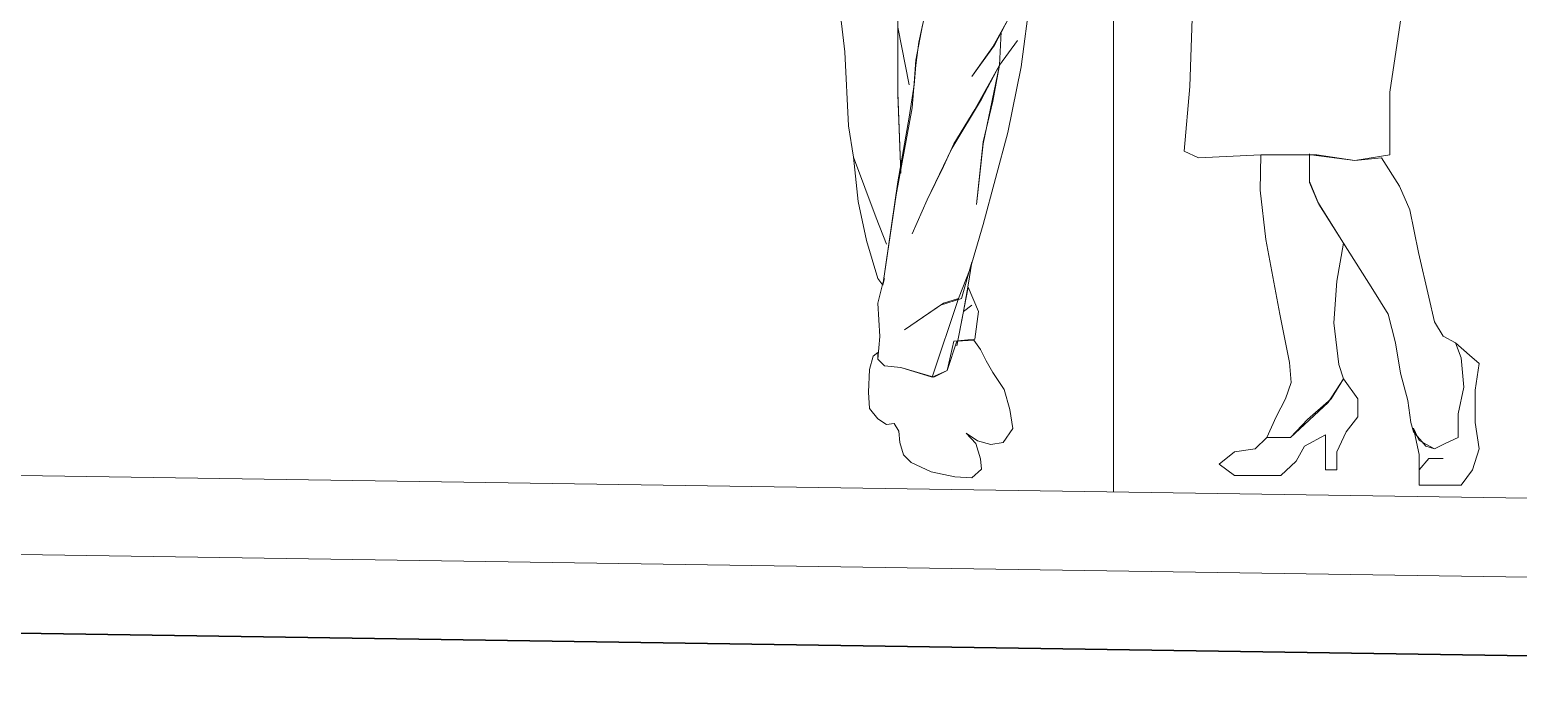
# Model space of a CAD drawing. Extents: x -2611510 to 954358, y -247163 to 181535.
# Drawn here: x 835139 to 837027, y -230702 to -229884 of the extents above; entities that cross this region are included whole.
import ezdxf

# ---------------------------------------------------------------- set-up
doc = ezdxf.new("R2010")
doc.units = 0
doc.linetypes.add('CONTINOUS', pattern=[0])
for name, color, linetype, lineweight in [('PEOPLE', 1, 'Continuous', 0), ('文字', 7, 'Continuous', 15), ('标注', 3, 'Continuous', 18), ('结构轮廓', 1, 'Continuous', 35)]:
    doc.layers.add(name, color=color, linetype=linetype, lineweight=lineweight)
doc.layers.add('PP-COM', color=7, linetype='Continuous')
doc.styles.get("Standard").update_dxf_attribs({"font": '仿宋_GB2312.TTF', "width": 0.7})

# ---------------------------------------------------------------- blocks, each defined once
blk = doc.blocks.new('6')
at = {"layer": 'PEOPLE', "color": 155, "linetype": 'Continuous'}
for p, q in [((5291.8534, -3076.4242, -3.1795), (5291.9036, -3076.1945, -3.1795)), ((5292.1386, -3076.4929, -3.1795), (5292.1703, -3076.2499, -3.1795)), ((5291.6263, -3076.2684, -3.1795), (5291.6474, -3076.4506, -3.1795)), ((5292.1333, -3076.3001, -3.1795), (5292.0646, -3076.4321, -3.1795)), ((5291.7953, -3076.3133, -3.1795), (5291.7953, -3076.5694, -3.1795)), ((5292.0831, -3076.3952, -3.1795), (5292.128, -3076.3133, -3.1795)), ((5291.7953, -3076.382, -3.1795), (5291.827, -3076.543, -3.1795)), ((5291.827, -3076.543, -3.1795), (5291.7953, -3076.382, -3.1795)), ((5291.7953, -3076.5642, -3.1795), (5291.7953, -3076.382, -3.1795)), ((5291.8639, -3076.3767, -3.1795), (5291.8455, -3076.4744, -3.1795)), ((5291.8455, -3076.4876, -3.1795), (5291.8534, -3076.4242, -3.1795)), ((5292.0646, -3076.4321, -3.1795), (5292.0013, -3076.5193, -3.1795)), ((5292.0593, -3076.4374, -3.1795), (5292.0831, -3076.3952, -3.1795)), ((5292.0831, -3076.3952, -3.1795), (5292.0778, -3076.4876, -3.1795)), ((5292.0778, -3076.4876, -3.1795), (5292.0831, -3076.3952, -3.1795)), ((5292.0778, -3076.4876, -3.1795), (5292.128, -3076.4189, -3.1795)), ((5292.128, -3076.4189, -3.1795), (5292.0778, -3076.4876, -3.1795)), ((5291.6474, -3076.4506, -3.1795), (5291.658, -3076.6566, -3.1795)), ((5291.8455, -3076.4744, -3.1795), (5291.8402, -3076.5378, -3.1795)), ((5292.0013, -3076.5193, -3.1795), (5292.0593, -3076.4374, -3.1795)), ((5291.8402, -3076.543, -3.1795), (5291.8455, -3076.4876, -3.1795)), ((5292.0092, -3076.6117, -3.1795), (5292.0778, -3076.4876, -3.1795)), ((5292.0778, -3076.4876, -3.1795), (5292.0277, -3076.5827, -3.1795)), ((5292.0329, -3076.7068, -3.1795), (5292.0778, -3076.4876, -3.1795)), ((5292.0778, -3076.4876, -3.1795), (5292.0593, -3076.5879, -3.1795)), ((5292.1016, -3076.6751, -3.1795), (5292.1386, -3076.4929, -3.1795)), ((5291.827, -3076.6328, -3.1795), (5291.8402, -3076.543, -3.1795)), ((5291.8402, -3076.5378, -3.1795), (5291.8349, -3076.6064, -3.1795)), ((5291.8032, -3076.7886, -3.1795), (5291.7953, -3076.5642, -3.1795)), ((5291.7953, -3076.5694, -3.1795), (5291.8032, -3076.7886, -3.1795)), ((5292.0277, -3076.5827, -3.1795), (5291.9458, -3076.72, -3.1795)), ((5292.0593, -3076.5879, -3.1795), (5292.0329, -3076.7015, -3.1795)), ((5291.8349, -3076.6064, -3.1795), (5291.79, -3076.8494, -3.1795)), ((5291.7953, -3076.8124, -3.1795), (5291.827, -3076.6328, -3.1795)), ((5291.9511, -3076.7068, -3.1795), (5292.0092, -3076.6117, -3.1795)), ((5291.658, -3076.6566, -3.1795), (5291.6712, -3076.7437, -3.1795)), ((5292.0329, -3076.9312, -3.1795), (5292.1016, -3076.6751, -3.1795)), ((5291.9458, -3076.72, -3.1795), (5291.8771, -3076.8625, -3.1795)), ((5291.922, -3076.7701, -3.1795), (5291.9511, -3076.7068, -3.1795)), ((5292.0329, -3076.7015, -3.1795), (5292.0145, -3076.8758, -3.1795)), ((5292.0145, -3076.8758, -3.1795), (5292.0329, -3076.7068, -3.1795)), ((5291.6712, -3076.7437, -3.1795), (5291.7346, -3076.9127, -3.1795)), ((5291.7346, -3076.9127, -3.1795), (5291.6712, -3076.7437, -3.1795)), ((5291.6712, -3076.7437, -3.1795), (5291.6844, -3076.8678, -3.1795)), ((5291.8771, -3076.8625, -3.1795), (5291.922, -3076.7701, -3.1795)), ((5291.753, -3077.1002, -3.1795), (5291.7953, -3076.8124, -3.1795)), ((5291.6844, -3076.8678, -3.1795), (5291.7082, -3076.9761, -3.1795)), ((5291.79, -3076.8494, -3.1795), (5291.753, -3077.1002, -3.1795)), ((5291.8771, -3076.8625, -3.1795), (5291.8349, -3076.9576, -3.1795)), ((5291.8349, -3076.9576, -3.1795), (5291.8771, -3076.8625, -3.1795)), ((5291.7346, -3076.9127, -3.1795), (5291.7636, -3076.9867, -3.1795)), ((5291.7636, -3076.9867, -3.1795), (5291.7346, -3076.9127, -3.1795)), ((5291.996, -3077.0553, -3.1795), (5292.0329, -3076.9312, -3.1795)), ((5291.7082, -3076.9761, -3.1795), (5291.7398, -3077.0817, -3.1795)), ((5292.0013, -3077.0368, -3.1795), (5291.9722, -3077.1372, -3.1795)), ((5291.9907, -3077.1002, -3.1795), (5292.0013, -3077.0368, -3.1795)), ((5291.7398, -3077.0817, -3.1795), (5291.753, -3077.1002, -3.1795)), ((5291.753, -3077.0949, -3.1795), (5291.7398, -3077.1504, -3.1795)), ((5291.753, -3077.1002, -3.1795), (5291.7583, -3077.0817, -3.1795)), ((5291.7583, -3077.0817, -3.1795), (5291.753, -3077.0949, -3.1795)), ((5291.9643, -3077.1372, -3.1795), (5291.996, -3077.0553, -3.1795)), ((5291.9643, -3077.1372, -3.1795), (5291.8903, -3077.3563, -3.1795)), ((5291.8903, -3077.3563, -3.1795), (5291.9643, -3077.1372, -3.1795)), ((5291.9722, -3077.1372, -3.1795), (5291.9141, -3077.1557, -3.1795)), ((5291.922, -3077.1504, -3.1795), (5291.9643, -3077.1372, -3.1795)), ((5291.9907, -3077.1055, -3.1795), (5291.959, -3077.2692, -3.1795)), ((5291.9775, -3077.1741, -3.1795), (5291.9907, -3077.1002, -3.1795)), ((5292.0197, -3077.1741, -3.1795), (5291.9907, -3077.1055, -3.1795)), ((5291.7398, -3077.1504, -3.1795), (5291.7451, -3077.2428, -3.1795)), ((5291.8138, -3077.2243, -3.1795), (5291.922, -3077.1504, -3.1795)), ((5291.9141, -3077.1557, -3.1795), (5291.8138, -3077.2243, -3.1795)), ((5291.959, -3077.2692, -3.1795), (5291.9775, -3077.1741, -3.1795)), ((5291.9775, -3077.1741, -3.1795), (5292.0013, -3077.1557, -3.1795)), ((5292.0013, -3077.1557, -3.1795), (5291.9775, -3077.1741, -3.1795)), ((5292.0092, -3077.2507, -3.1795), (5292.0197, -3077.1741, -3.1795)), ((5291.7451, -3077.2428, -3.1795), (5291.7398, -3077.3062, -3.1795)), ((5291.959, -3077.256, -3.1795), (5291.9326, -3077.3379, -3.1795)), ((5291.9326, -3077.3379, -3.1795), (5291.9511, -3077.256, -3.1795)), ((5291.9511, -3077.256, -3.1795), (5292.0092, -3077.2507, -3.1795)), ((5292.0065, -3077.2534, -3.1795), (5291.959, -3077.256, -3.1795)), ((5292.025, -3077.2798, -3.1795), (5292.0065, -3077.2534, -3.1795)), ((5291.7266, -3077.2982, -3.1795), (5291.7161, -3077.3352, -3.1795)), ((5291.7398, -3077.2877, -3.1795), (5291.7266, -3077.2982, -3.1795)), ((5291.7398, -3077.3062, -3.1795), (5291.7398, -3077.2877, -3.1795)), ((5291.7398, -3077.2877, -3.1795), (5291.7398, -3077.2877, -3.1795)), ((5292.0409, -3077.3114, -3.1795), (5292.025, -3077.2798, -3.1795)), ((5291.7161, -3077.3352, -3.1795), (5291.7134, -3077.3986, -3.1795)), ((5291.7583, -3077.3246, -3.1795), (5291.7398, -3077.3062, -3.1795)), ((5291.7398, -3077.3062, -3.1795), (5291.7583, -3077.3246, -3.1795)), ((5291.8032, -3077.3299, -3.1795), (5291.7583, -3077.3246, -3.1795)), ((5291.7583, -3077.3246, -3.1795), (5291.8032, -3077.3299, -3.1795)), ((5291.8903, -3077.3563, -3.1795), (5291.8032, -3077.3299, -3.1795)), ((5291.8032, -3077.3299, -3.1795), (5291.8956, -3077.3563, -3.1795)), ((5291.9326, -3077.3379, -3.1795), (5291.8903, -3077.3563, -3.1795)), ((5291.8956, -3077.3563, -3.1795), (5291.9326, -3077.3379, -3.1795)), ((5292.0593, -3077.3431, -3.1795), (5292.0409, -3077.3114, -3.1795)), ((5292.091, -3077.3907, -3.1795), (5292.0593, -3077.3431, -3.1795)), ((5291.7134, -3077.3986, -3.1795), (5291.7161, -3077.4435, -3.1795)), ((5292.1069, -3077.4461, -3.1795), (5292.091, -3077.3907, -3.1795)), ((5291.7161, -3077.4435, -3.1795), (5291.7398, -3077.4725, -3.1795)), ((5292.1148, -3077.4989, -3.1795), (5292.1069, -3077.4461, -3.1795)), ((5291.7398, -3077.4725, -3.1795), (5291.7636, -3077.4884, -3.1795)), ((5291.7636, -3077.4884, -3.1795), (5291.7847, -3077.4857, -3.1795)), ((5291.7847, -3077.4857, -3.1795), (5291.7979, -3077.5069, -3.1795)), ((5291.7979, -3077.5069, -3.1795), (5291.8006, -3077.5385, -3.1795)), ((5292.0884, -3077.5385, -3.1795), (5292.1148, -3077.4989, -3.1795)), ((5291.8006, -3077.5385, -3.1795), (5291.8111, -3077.5729, -3.1795)), ((5292.0118, -3077.5412, -3.1795), (5291.9854, -3077.5121, -3.1795)), ((5291.9854, -3077.5121, -3.1795), (5292.0171, -3077.5333, -3.1795)), ((5292.025, -3077.5834, -3.1795), (5292.0118, -3077.5412, -3.1795)), ((5292.0171, -3077.5333, -3.1795), (5292.0541, -3077.5438, -3.1795)), ((5292.0541, -3077.5438, -3.1795), (5292.0884, -3077.5385, -3.1795)), ((5291.8111, -3077.5729, -3.1795), (5291.8323, -3077.594, -3.1795)), ((5292.0277, -3077.6125, -3.1795), (5292.025, -3077.5834, -3.1795)), ((5291.8323, -3077.594, -3.1795), (5291.8877, -3077.6204, -3.1795)), ((5291.8877, -3077.6204, -3.1795), (5291.9537, -3077.6336, -3.1795)), ((5291.9537, -3077.6336, -3.1795), (5292.0013, -3077.6362, -3.1795)), ((5292.0013, -3077.6362, -3.1795), (5292.0277, -3077.6125, -3.1795))]:
    blk.add_line(p, q, dxfattribs=at)
at = {"layer": 'PEOPLE', "linetype": 'Continuous'}
for p, q in [((5292.6162, -3076.3022, -3.1795), (5292.6082, -3076.5478, -3.1795)), ((5293.1653, -3076.5636, -3.1795), (5293.1996, -3076.3339, -3.1795)), ((5292.6082, -3076.5478, -3.1795), (5292.5924, -3076.7273, -3.1795)), ((5293.1653, -3076.7378, -3.1795), (5293.1653, -3076.5636, -3.1795)), ((5292.5924, -3076.7273, -3.1795), (5292.632, -3076.7458, -3.1795)), ((5292.632, -3076.7458, -3.1795), (5292.8062, -3076.7378, -3.1795)), ((5292.8062, -3076.7378, -3.1795), (5292.8036, -3076.8355, -3.1795)), ((5292.8062, -3076.7378, -3.1795), (5292.8062, -3076.7378, -3.1795)), ((5292.8062, -3076.7378, -3.1795), (5292.962, -3076.7378, -3.1795)), ((5292.9462, -3076.7378, -3.1795), (5292.8062, -3076.7378, -3.1795)), ((5292.9409, -3076.8118, -3.1795), (5292.9409, -3076.7352, -3.1795)), ((5292.9409, -3076.7352, -3.1795), (5292.9409, -3076.8144, -3.1795)), ((5293.0676, -3076.7537, -3.1795), (5292.9462, -3076.7378, -3.1795)), ((5292.962, -3076.7378, -3.1795), (5293.0676, -3076.7537, -3.1795)), ((5293.0676, -3076.7537, -3.1795), (5293.1653, -3076.7378, -3.1795)), ((5293.1415, -3076.7458, -3.1795), (5293.0676, -3076.7537, -3.1795)), ((5293.1917, -3076.825, -3.1795), (5293.1415, -3076.7458, -3.1795)), ((5292.8036, -3076.8355, -3.1795), (5292.8194, -3076.9728, -3.1795)), ((5292.9673, -3076.8751, -3.1795), (5292.9409, -3076.8118, -3.1795)), ((5292.9409, -3076.8144, -3.1795), (5292.9646, -3076.8698, -3.1795)), ((5293.2207, -3076.891, -3.1795), (5293.1917, -3076.825, -3.1795)), ((5292.9646, -3076.8698, -3.1795), (5293.0359, -3076.9834, -3.1795)), ((5293.0359, -3076.9834, -3.1795), (5292.9673, -3076.8751, -3.1795)), ((5293.2445, -3077.0098, -3.1795), (5293.2207, -3076.891, -3.1795)), ((5292.8194, -3076.9728, -3.1795), (5292.859, -3077.1814, -3.1795)), ((5293.0174, -3077.089, -3.1795), (5293.0359, -3076.9834, -3.1795)), ((5293.0359, -3076.9834, -3.1795), (5293.1178, -3077.1127, -3.1795)), ((5293.2735, -3077.1339, -3.1795), (5293.2445, -3077.0098, -3.1795)), ((5293.0095, -3077.2051, -3.1795), (5293.0174, -3077.089, -3.1795)), ((5293.1178, -3077.1127, -3.1795), (5293.16, -3077.1814, -3.1795)), ((5293.2894, -3077.2025, -3.1795), (5293.2735, -3077.1339, -3.1795)), ((5292.859, -3077.1814, -3.1795), (5292.8854, -3077.316, -3.1795)), ((5293.0227, -3077.3213, -3.1795), (5293.0095, -3077.2051, -3.1795)), ((5293.16, -3077.1814, -3.1795), (5293.1811, -3077.2606, -3.1795)), ((5293.3131, -3077.2421, -3.1795), (5293.2894, -3077.2025, -3.1795)), ((5293.1811, -3077.2606, -3.1795), (5293.1943, -3077.3451, -3.1795)), ((5293.3475, -3077.2606, -3.1795), (5293.3131, -3077.2421, -3.1795)), ((5293.3475, -3077.2606, -3.1795), (5293.3475, -3077.2606, -3.1795)), ((5293.3633, -3077.3028, -3.1795), (5293.3475, -3077.2606, -3.1795)), ((5293.3475, -3077.2606, -3.1795), (5293.3633, -3077.3028, -3.1795)), ((5293.3871, -3077.2949, -3.1795), (5293.3475, -3077.2606, -3.1795)), ((5293.3712, -3077.3847, -3.1795), (5293.3633, -3077.3028, -3.1795)), ((5293.3633, -3077.3028, -3.1795), (5293.3712, -3077.3847, -3.1795)), ((5293.4135, -3077.3187, -3.1795), (5293.3871, -3077.2949, -3.1795)), ((5292.8854, -3077.316, -3.1795), (5292.8907, -3077.3715, -3.1795)), ((5293.0359, -3077.3609, -3.1795), (5293.0227, -3077.3213, -3.1795)), ((5293.4029, -3077.3926, -3.1795), (5293.4135, -3077.3187, -3.1795)), ((5292.8907, -3077.3715, -3.1795), (5292.8749, -3077.4163, -3.1795)), ((5292.9937, -3077.4269, -3.1795), (5293.0359, -3077.3609, -3.1795)), ((5293.0359, -3077.3609, -3.1795), (5293.0016, -3077.4163, -3.1795)), ((5293.0755, -3077.4163, -3.1795), (5293.0359, -3077.3609, -3.1795)), ((5293.0359, -3077.3609, -3.1795), (5293.0359, -3077.3609, -3.1795)), ((5293.1943, -3077.3451, -3.1795), (5293.2155, -3077.4216, -3.1795)), ((5293.3554, -3077.4586, -3.1795), (5293.3712, -3077.3847, -3.1795)), ((5293.3712, -3077.3847, -3.1795), (5293.3554, -3077.4586, -3.1795)), ((5292.8749, -3077.4163, -3.1795), (5292.8485, -3077.4665, -3.1795)), ((5292.8881, -3077.5246, -3.1795), (5292.9937, -3077.4269, -3.1795)), ((5293.0016, -3077.4163, -3.1795), (5292.9356, -3077.4744, -3.1795)), ((5293.0755, -3077.4665, -3.1795), (5293.0755, -3077.4163, -3.1795)), ((5293.2155, -3077.4216, -3.1795), (5293.2234, -3077.4823, -3.1795)), ((5293.4029, -3077.4823, -3.1795), (5293.4029, -3077.3926, -3.1795)), ((5292.8485, -3077.4665, -3.1795), (5292.8221, -3077.5246, -3.1795)), ((5293.0438, -3077.5087, -3.1795), (5293.0755, -3077.4665, -3.1795)), ((5293.3554, -3077.5246, -3.1795), (5293.3554, -3077.4586, -3.1795)), ((5293.3554, -3077.4586, -3.1795), (5293.3554, -3077.5246, -3.1795)), ((5292.9356, -3077.4744, -3.1795), (5292.8881, -3077.5246, -3.1795)), ((5293.0174, -3077.5642, -3.1795), (5293.0438, -3077.5087, -3.1795)), ((5293.2234, -3077.4823, -3.1795), (5293.2313, -3077.5087, -3.1795)), ((5293.2471, -3077.5325, -3.1795), (5293.2313, -3077.4982, -3.1795)), ((5293.2313, -3077.4982, -3.1795), (5293.2471, -3077.5721, -3.1795)), ((5293.2313, -3077.5087, -3.1795), (5293.2656, -3077.5483, -3.1795)), ((5293.4135, -3077.5563, -3.1795), (5293.4029, -3077.4823, -3.1795)), ((5292.8221, -3077.5246, -3.1795), (5292.7904, -3077.5563, -3.1795)), ((5292.8221, -3077.5246, -3.1795), (5292.8881, -3077.5246, -3.1795)), ((5292.8881, -3077.5246, -3.1795), (5292.8221, -3077.5246, -3.1795)), ((5292.9039, -3077.5906, -3.1795), (5292.9277, -3077.5483, -3.1795)), ((5292.9277, -3077.5483, -3.1795), (5292.9858, -3077.5167, -3.1795)), ((5292.9858, -3077.5167, -3.1795), (5292.9858, -3077.5563, -3.1795)), ((5293.2894, -3077.5563, -3.1795), (5293.2471, -3077.5325, -3.1795)), ((5293.2656, -3077.5483, -3.1795), (5293.2894, -3077.5563, -3.1795)), ((5293.2894, -3077.5563, -3.1795), (5293.3211, -3077.5404, -3.1795)), ((5293.3211, -3077.5404, -3.1795), (5293.2894, -3077.5563, -3.1795)), ((5293.3211, -3077.5404, -3.1795), (5293.3554, -3077.5246, -3.1795)), ((5293.3554, -3077.5246, -3.1795), (5293.3211, -3077.5404, -3.1795)), ((5292.7323, -3077.5642, -3.1795), (5292.6901, -3077.5985, -3.1795)), ((5292.7904, -3077.5563, -3.1795), (5292.7323, -3077.5642, -3.1795)), ((5292.8617, -3077.6302, -3.1795), (5292.9039, -3077.5906, -3.1795)), ((5292.9858, -3077.5563, -3.1795), (5292.9858, -3077.6143, -3.1795)), ((5293.0174, -3077.6143, -3.1795), (5293.0174, -3077.5642, -3.1795)), ((5293.2471, -3077.5721, -3.1795), (5293.2471, -3077.6143, -3.1795)), ((5293.2471, -3077.6143, -3.1795), (5293.2735, -3077.5827, -3.1795)), ((5293.2735, -3077.5827, -3.1795), (5293.2471, -3077.6143, -3.1795)), ((5293.2735, -3077.5827, -3.1795), (5293.3131, -3077.5827, -3.1795)), ((5293.3131, -3077.5827, -3.1795), (5293.2735, -3077.5827, -3.1795)), ((5293.395, -3077.6143, -3.1795), (5293.4135, -3077.5563, -3.1795)), ((5292.6901, -3077.5985, -3.1795), (5292.7323, -3077.6302, -3.1795)), ((5292.7323, -3077.6302, -3.1795), (5292.8617, -3077.6302, -3.1795)), ((5292.9858, -3077.6143, -3.1795), (5293.0174, -3077.6143, -3.1795)), ((5293.2471, -3077.6143, -3.1795), (5293.2471, -3077.6566, -3.1795)), ((5293.3633, -3077.6566, -3.1795), (5293.395, -3077.6143, -3.1795)), ((5293.2471, -3077.6566, -3.1795), (5293.3633, -3077.6566, -3.1795))]:
    blk.add_line(p, q, dxfattribs=at)
at = {"layer": 'PEOPLE', "color": 155, "linetype": 'Continuous', "text_generation_flag": 4, "width": 0.8, "flags": 9}
for tag in ['YSIZE', 'XSIZE']:
    blk.add_attdef(tag, (5291.8877, -3077.6204, -3.1795), '', height=0.000864, rotation=180, dxfattribs=at)
at = {"layer": 'PEOPLE', "text_generation_flag": 4, "width": 0.8, "flags": 9}
for tag in ['XSIZE', 'YSIZE']:
    blk.add_attdef(tag, (5292.9858, -3077.6143, -3.1795), '', height=0.000864, rotation=180, dxfattribs=at)
blk = doc.blocks.new('37.5m')
at = {"layer": '结构轮廓'}
blk.add_line((18751.9, 1518.7), (0, 1800), dxfattribs=at)

msp = doc.modelspace()

# ---------------------------------------------------------------- linework, layer by layer
at = {"layer": '文字'}
msp.add_line((836513.3, -230470), (836513.3, -222305.9), dxfattribs=at)
at = {"layer": '标注'}
for p, q in [((838666.3, -230702.3), (819914.4, -230421)), ((838166.3, -230494.8), (832166.3, -230404.8)), ((838166.3, -230594.8), (832168.2, -230504.8))]:
    msp.add_line(p, q, dxfattribs=at)

# ---------------------------------------------------------------- block references
at = {"layer": 'PP-COM', "color": 7, "linetype": 'CONTINOUS', "xscale": 455.625, "yscale": 455.625, "zscale": 455.625}
msp.add_blockref('6', (-1574834.3, 1171796.2, -28707.3), dxfattribs=at)
at = {"layer": '文字'}
msp.add_blockref('37.5m', (819914.4, -232221), dxfattribs=at)

doc.saveas('drawing.dxf')
